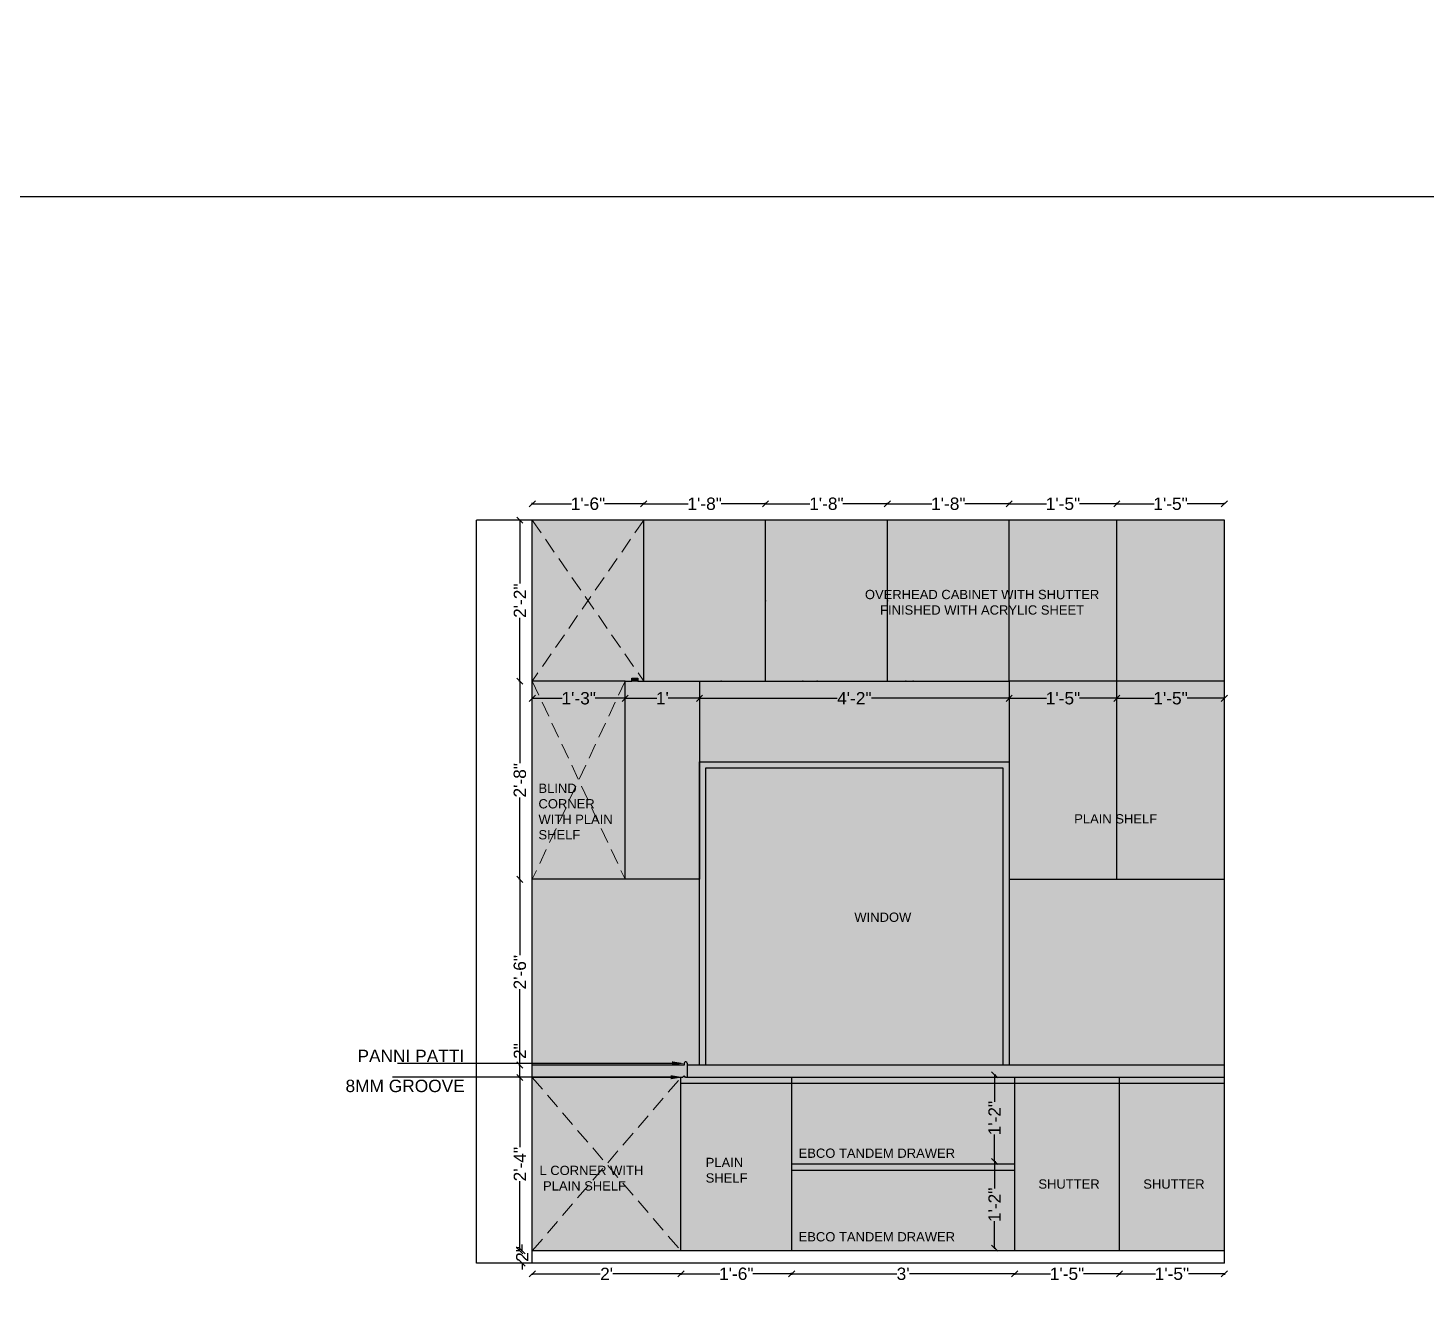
# Model space of a CAD drawing. Header units: inches. Extents: x 15448 to 46480, y -8154 to 0.
# Drawn here: x 17687.4 to 17913.1, y -1662.6 to -1456.5 of the extents above; entities that cross this region are included whole.
import ezdxf
from ezdxf import colors
from ezdxf.entities.mleader import LeaderData, LeaderLine
from ezdxf.math import Vec2, Vec3

# ---------------------------------------------------------------- set-up
doc = ezdxf.new("R2010")
doc.units = ezdxf.units.IN
doc.header["$MEASUREMENT"] = 0
doc.linetypes.add('$0$HIDDEN', pattern=[0.375, 0.25, -0.125])
doc.layers.add('IEL-HATCH-002', color=7, linetype='Continuous')
doc.layers.add('PDF4_Text', color=7, linetype='Continuous')
doc.styles.add('b.k', font='verdana.ttf')
doc.styles.add('PDF Arial', font='arial.ttf')
doc.styles.get("Standard").update_dxf_attribs({"font": 'arial.ttf'})
doc.dimstyles.get("Standard").update_dxf_attribs({"dimtxt": 0.18, "dimasz": 0.18, "dimexe": 0.18, "dimexo": 0.0625, "dimgap": 0.09, "dimtad": 0, "dimtih": 1, "dimtoh": 1, "dimdec": 0, "dimzin": 0, "dimdsep": 46, "dimlunit": 4, "dimtxsty": 'Standard', "dimcen": 0.09, "dimadec": 0, "dimazin": 0, "dimtfac": 1, "dimtdec": 0, "dimtofl": 0, "dimtmove": 0, "dimatfit": 3, "dimfxl": 1, "dimtolj": 1, "dimtzin": 0, "dimarcsym": 0})
doc.dimstyles.new('STANDARD$0', dxfattribs={"dimscale": 0, "dimtxt": 6, "dimasz": 3, "dimexe": 2, "dimexo": 2, "dimgap": 0, "dimtad": 0, "dimtih": 1, "dimtoh": 1, "dimdec": 1, "dimzin": 0, "dimdsep": 46, "dimlunit": 4, "dimtxsty": 'b.k', "dimcen": 2.5, "dimclrd": 256, "dimclre": 256, "dimclrt": 256, "dimadec": 0, "dimazin": 0, "dimtfac": 1, "dimtdec": 1, "dimtofl": 0, "dimtmove": 2, "dimatfit": 2, "dimfxl": 1, "dimfrac": 2, "dimtolj": 1, "dimtzin": 0, "dimlwd": 9, "dimlwe": 9, "dimarcsym": 0})

# ---------------------------------------------------------------- blocks, each defined once
blk = doc.blocks.new('_Oblique')
at = {"color": 0, "linetype": 'ByBlock', "lineweight": -2}
blk.add_line((-0.5, -0.5), (0.5, 0.5), dxfattribs=at)
blk = doc.blocks.new('*D80')
at = {"color": 1, "lineweight": -2, "transparency": 16777216}
for p, q in [((17776.93, -4.15), (17776.93, -4.37)), ((17776.93, -4.19), (17793.43, -4.19)), ((17815.43, -4.19), (17798.93, -4.19)), ((17815.43, -4.23), (17815.43, -4.01))]:
    blk.add_line(p, q, dxfattribs=at)
at = {"layer": 'Defpoints', "color": 0, "transparency": 16777216}
for p in [(17776.93, 0), (17815.43, -4.19), (17815.43, -3077.58)]:
    blk.add_point(p, dxfattribs=at)
at = {"color": 1, "lineweight": -2, "transparency": 16777216, "rotation": 180}
blk.add_blockref('_Oblique', (17776.93, -4.19), dxfattribs=at)
at = {"color": 1, "lineweight": -2, "transparency": 16777216}
blk.add_blockref('_Oblique', (17815.43, -4.19), dxfattribs=at)
at = {"color": 1, "lineweight": 5, "transparency": 16777216, "insert": (17796.18, -4.19), "char_height": 2, "attachment_point": 5}
blk.add_mtext('\\A1;3\'-3"', dxfattribs=at)
blk = doc.blocks.new('*D200')
at = {"color": 1, "lineweight": -2, "transparency": 16777216}
for p, q in [((17768.83, -1657.64), (17768.83, -1657.86)), ((17768.83, -1657.68), (17779.81, -1657.68)), ((17792.83, -1657.68), (17781.86, -1657.68)), ((17792.83, -1657.64), (17792.83, -1657.86))]:
    blk.add_line(p, q, dxfattribs=at)
at = {"layer": 'Defpoints', "color": 0, "transparency": 16777216}
for p in [(17768.83, -1628.96), (17792.83, -1628.96), (17768.83, -1657.68)]:
    blk.add_point(p, dxfattribs=at)
at = {"color": 1, "lineweight": -2, "transparency": 16777216, "rotation": 180}
blk.add_blockref('_Oblique', (17768.83, -1657.68), dxfattribs=at)
at = {"color": 1, "lineweight": -2, "transparency": 16777216}
blk.add_blockref('_Oblique', (17792.83, -1657.68), dxfattribs=at)
at = {"color": 1, "transparency": 16777216, "insert": (17780.83, -1657.68), "char_height": 2, "attachment_point": 5}
blk.add_mtext("\\A1;2'", dxfattribs=at)
blk = doc.blocks.new('*D201')
at = {"color": 1, "lineweight": -2, "transparency": 16777216}
for p, q in [((17792.83, -1657.64), (17792.83, -1657.86)), ((17792.83, -1657.68), (17799.11, -1657.68)), ((17810.7, -1657.68), (17804.42, -1657.68)), ((17810.7, -1657.64), (17810.7, -1657.86))]:
    blk.add_line(p, q, dxfattribs=at)
at = {"layer": 'Defpoints', "color": 0, "transparency": 16777216}
for p in [(17792.83, -1628.96), (17810.7, -1631.96), (17810.7, -1657.68)]:
    blk.add_point(p, dxfattribs=at)
at = {"color": 1, "lineweight": -2, "transparency": 16777216, "rotation": 180}
blk.add_blockref('_Oblique', (17792.83, -1657.68), dxfattribs=at)
at = {"color": 1, "lineweight": -2, "transparency": 16777216}
blk.add_blockref('_Oblique', (17810.7, -1657.68), dxfattribs=at)
at = {"color": 1, "transparency": 16777216, "insert": (17801.77, -1657.68), "char_height": 2, "attachment_point": 5}
blk.add_mtext('\\A1;1\'-6"', dxfattribs=at)
blk = doc.blocks.new('*D202')
at = {"color": 1, "lineweight": -2, "transparency": 16777216}
for p, q in [((17810.7, -1657.68), (17810.7, -1657.5)), ((17810.7, -1657.68), (17827.69, -1657.68)), ((17846.7, -1657.68), (17829.71, -1657.68)), ((17846.7, -1657.64), (17846.7, -1657.86))]:
    blk.add_line(p, q, dxfattribs=at)
at = {"layer": 'Defpoints', "color": 0, "transparency": 16777216}
for p in [(17846.7, -1631.96), (17810.7, -1657.68), (17846.7, -1657.68)]:
    blk.add_point(p, dxfattribs=at)
at = {"color": 1, "lineweight": -2, "transparency": 16777216, "rotation": 180}
blk.add_blockref('_Oblique', (17810.7, -1657.68), dxfattribs=at)
at = {"color": 1, "lineweight": -2, "transparency": 16777216}
blk.add_blockref('_Oblique', (17846.7, -1657.68), dxfattribs=at)
at = {"color": 1, "transparency": 16777216, "insert": (17828.7, -1657.68), "char_height": 2, "attachment_point": 5}
blk.add_mtext("\\A1;3'", dxfattribs=at)
blk = doc.blocks.new('*D203')
at = {"color": 1, "lineweight": -2, "transparency": 16777216}
for p, q in [((17846.7, -1657.63), (17846.7, -1657.85)), ((17846.7, -1657.67), (17852.51, -1657.67)), ((17863.63, -1657.67), (17857.82, -1657.67)), ((17863.63, -1657.67), (17863.63, -1657.85))]:
    blk.add_line(p, q, dxfattribs=at)
at = {"layer": 'Defpoints', "color": 0, "transparency": 16777216}
for p in [(17846.7, -1631.96), (17863.63, -1657.67), (17863.63, -1657.67)]:
    blk.add_point(p, dxfattribs=at)
at = {"color": 1, "lineweight": -2, "transparency": 16777216, "rotation": 180}
blk.add_blockref('_Oblique', (17846.7, -1657.67), dxfattribs=at)
at = {"color": 1, "lineweight": -2, "transparency": 16777216}
blk.add_blockref('_Oblique', (17863.63, -1657.67), dxfattribs=at)
at = {"color": 1, "transparency": 16777216, "insert": (17855.17, -1657.67), "char_height": 2, "attachment_point": 5}
blk.add_mtext('\\A1;1\'-5"', dxfattribs=at)
blk = doc.blocks.new('*D204')
at = {"color": 1, "lineweight": -2, "transparency": 16777216}
for p, q in [((17863.63, -1657.67), (17863.63, -1657.85)), ((17863.63, -1657.67), (17869.45, -1657.67)), ((17880.57, -1657.67), (17874.76, -1657.67)), ((17880.57, -1657.63), (17880.57, -1657.85))]:
    blk.add_line(p, q, dxfattribs=at)
at = {"layer": 'Defpoints', "color": 0, "transparency": 16777216}
for p in [(17880.57, -1631.96), (17863.63, -1657.67), (17880.57, -1657.67)]:
    blk.add_point(p, dxfattribs=at)
at = {"color": 1, "lineweight": -2, "transparency": 16777216, "rotation": 180}
blk.add_blockref('_Oblique', (17863.63, -1657.67), dxfattribs=at)
at = {"color": 1, "lineweight": -2, "transparency": 16777216}
blk.add_blockref('_Oblique', (17880.57, -1657.67), dxfattribs=at)
at = {"color": 1, "transparency": 16777216, "insert": (17872.1, -1657.67), "char_height": 2, "attachment_point": 5}
blk.add_mtext('\\A1;1\'-5"', dxfattribs=at)
blk = doc.blocks.new('*D205')
at = {"color": 1, "lineweight": -2, "transparency": 16777216}
for p, q in [((17843.43, -1625.53), (17843.65, -1625.53)), ((17843.47, -1625.53), (17843.47, -1629.88)), ((17843.47, -1639.53), (17843.47, -1635.19)), ((17843.43, -1639.53), (17843.65, -1639.53))]:
    blk.add_line(p, q, dxfattribs=at)
at = {"layer": 'Defpoints', "color": 0, "transparency": 16777216}
for p in [(17841.2, -1625.53), (17843.47, -1625.53), (17841.2, -1639.53)]:
    blk.add_point(p, dxfattribs=at)
at = {"color": 1, "lineweight": -2, "transparency": 16777216}
for p, rotation in [((17843.47, -1625.53), 90), ((17843.47, -1639.53), 270)]:
    blk.add_blockref('_Oblique', p, dxfattribs=dict(at, rotation=rotation))
at = {"color": 1, "transparency": 16777216, "insert": (17843.47, -1632.53), "char_height": 2, "attachment_point": 5, "rotation": 90}
blk.add_mtext('\\A1;1\'-2"', dxfattribs=at)
blk = doc.blocks.new('*D206')
at = {"color": 1, "lineweight": -2, "transparency": 16777216}
for p, q in [((17843.43, -1639.53), (17843.65, -1639.53)), ((17843.47, -1639.53), (17843.47, -1643.88)), ((17843.47, -1653.53), (17843.47, -1649.19)), ((17843.43, -1653.53), (17843.65, -1653.53))]:
    blk.add_line(p, q, dxfattribs=at)
at = {"layer": 'Defpoints', "color": 0, "transparency": 16777216}
for p in [(17843.27, -1639.53), (17843.47, -1639.53), (17841.2, -1653.53)]:
    blk.add_point(p, dxfattribs=at)
at = {"color": 1, "lineweight": -2, "transparency": 16777216}
for p, rotation in [((17843.47, -1639.53), 90), ((17843.47, -1653.53), 270)]:
    blk.add_blockref('_Oblique', p, dxfattribs=dict(at, rotation=rotation))
at = {"color": 1, "transparency": 16777216, "insert": (17843.47, -1646.53), "char_height": 2, "attachment_point": 5, "rotation": 90}
blk.add_mtext('\\A1;1\'-2"', dxfattribs=at)
blk = doc.blocks.new('*D207')
at = {"color": 1, "lineweight": -2, "transparency": 16777216}
for p, q in [((17768.83, -1564.76), (17768.83, -1564.54)), ((17768.83, -1564.72), (17773.68, -1564.72)), ((17783.83, -1564.72), (17778.99, -1564.72)), ((17783.83, -1564.76), (17783.83, -1564.54))]:
    blk.add_line(p, q, dxfattribs=at)
at = {"layer": 'Defpoints', "color": 0, "transparency": 16777216}
for p in [(17768.83, -1564.72), (17768.83, -1575.46), (17783.83, -1575.46)]:
    blk.add_point(p, dxfattribs=at)
at = {"color": 1, "lineweight": -2, "transparency": 16777216, "rotation": 180}
blk.add_blockref('_Oblique', (17768.83, -1564.72), dxfattribs=at)
at = {"color": 1, "lineweight": -2, "transparency": 16777216}
blk.add_blockref('_Oblique', (17783.83, -1564.72), dxfattribs=at)
at = {"color": 1, "transparency": 16777216, "insert": (17776.33, -1564.72), "char_height": 2, "attachment_point": 5}
blk.add_mtext('\\A1;1\'-3"', dxfattribs=at)
blk = doc.blocks.new('*D208')
at = {"color": 1, "lineweight": -2, "transparency": 16777216}
for p, q in [((17795.83, -1564.76), (17795.83, -1564.54)), ((17795.83, -1564.72), (17818.05, -1564.72)), ((17845.83, -1564.72), (17823.62, -1564.72)), ((17845.83, -1564.76), (17845.83, -1564.54))]:
    blk.add_line(p, q, dxfattribs=at)
at = {"layer": 'Defpoints', "color": 0, "transparency": 16777216}
for p in [(17845.83, -1564.72), (17795.83, -1574.96), (17845.83, -1575.46)]:
    blk.add_point(p, dxfattribs=at)
at = {"color": 1, "lineweight": -2, "transparency": 16777216, "rotation": 180}
blk.add_blockref('_Oblique', (17795.83, -1564.72), dxfattribs=at)
at = {"color": 1, "lineweight": -2, "transparency": 16777216}
blk.add_blockref('_Oblique', (17845.83, -1564.72), dxfattribs=at)
at = {"color": 1, "transparency": 16777216, "insert": (17820.83, -1564.72), "char_height": 2, "attachment_point": 5}
blk.add_mtext('\\A1;4\'-2"', dxfattribs=at)
blk = doc.blocks.new('*D209')
at = {"color": 1, "lineweight": -2, "transparency": 16777216}
for p, q in [((17845.83, -1564.76), (17845.83, -1564.54)), ((17845.83, -1564.72), (17851.86, -1564.72)), ((17863.2, -1564.72), (17857.17, -1564.72)), ((17863.2, -1564.76), (17863.2, -1564.54))]:
    blk.add_line(p, q, dxfattribs=at)
at = {"layer": 'Defpoints', "color": 0, "transparency": 16777216}
for p in [(17863.2, -1564.72), (17845.83, -1575.46), (17863.2, -1575.46)]:
    blk.add_point(p, dxfattribs=at)
at = {"color": 1, "lineweight": -2, "transparency": 16777216, "rotation": 180}
blk.add_blockref('_Oblique', (17845.83, -1564.72), dxfattribs=at)
at = {"color": 1, "lineweight": -2, "transparency": 16777216}
blk.add_blockref('_Oblique', (17863.2, -1564.72), dxfattribs=at)
at = {"color": 1, "transparency": 16777216, "insert": (17854.52, -1564.72), "char_height": 2, "attachment_point": 5}
blk.add_mtext('\\A1;1\'-5"', dxfattribs=at)
blk = doc.blocks.new('*D210')
at = {"color": 1, "lineweight": -2, "transparency": 16777216}
for p, q in [((17863.2, -1564.76), (17863.2, -1564.54)), ((17863.2, -1564.72), (17869.23, -1564.72)), ((17880.57, -1564.72), (17874.54, -1564.72)), ((17880.57, -1564.76), (17880.57, -1564.54))]:
    blk.add_line(p, q, dxfattribs=at)
at = {"layer": 'Defpoints', "color": 0, "transparency": 16777216}
for p in [(17880.57, -1564.72), (17863.2, -1575.46), (17880.57, -1575.46)]:
    blk.add_point(p, dxfattribs=at)
at = {"color": 1, "lineweight": -2, "transparency": 16777216, "rotation": 180}
blk.add_blockref('_Oblique', (17863.2, -1564.72), dxfattribs=at)
at = {"color": 1, "lineweight": -2, "transparency": 16777216}
blk.add_blockref('_Oblique', (17880.57, -1564.72), dxfattribs=at)
at = {"color": 1, "transparency": 16777216, "insert": (17871.88, -1564.72), "char_height": 2, "attachment_point": 5}
blk.add_mtext('\\A1;1\'-5"', dxfattribs=at)
blk = doc.blocks.new('*D211')
at = {"color": 1, "lineweight": -2, "transparency": 16777216}
for p, q in [((17783.83, -1564.76), (17783.83, -1564.54)), ((17783.83, -1564.72), (17788.92, -1564.72)), ((17795.83, -1564.72), (17790.75, -1564.72)), ((17795.83, -1564.76), (17795.83, -1564.54))]:
    blk.add_line(p, q, dxfattribs=at)
at = {"layer": 'Defpoints', "color": 0, "transparency": 16777216}
for p in [(17795.83, -1564.72), (17783.83, -1575.46), (17795.83, -1575.46)]:
    blk.add_point(p, dxfattribs=at)
at = {"color": 1, "lineweight": -2, "transparency": 16777216, "rotation": 180}
blk.add_blockref('_Oblique', (17783.83, -1564.72), dxfattribs=at)
at = {"color": 1, "lineweight": -2, "transparency": 16777216}
blk.add_blockref('_Oblique', (17795.83, -1564.72), dxfattribs=at)
at = {"color": 1, "transparency": 16777216, "insert": (17789.83, -1564.72), "char_height": 2, "attachment_point": 5}
blk.add_mtext("\\A1;1'", dxfattribs=at)
blk = doc.blocks.new('*D212')
at = {"color": 1, "lineweight": -2, "transparency": 16777216}
for p, q in [((17766.87, -1625.96), (17766.65, -1625.96)), ((17766.83, -1625.96), (17766.83, -1637.19)), ((17766.83, -1653.96), (17766.83, -1642.72)), ((17766.87, -1653.96), (17766.65, -1653.96))]:
    blk.add_line(p, q, dxfattribs=at)
at = {"layer": 'Defpoints', "color": 0, "transparency": 16777216}
for p in [(17766.83, -1625.96), (17772.76, -1625.96), (17772.76, -1653.96)]:
    blk.add_point(p, dxfattribs=at)
at = {"color": 1, "lineweight": -2, "transparency": 16777216}
for p, rotation in [((17766.83, -1625.96), 90), ((17766.83, -1653.96), 270)]:
    blk.add_blockref('_Oblique', p, dxfattribs=dict(at, rotation=rotation))
at = {"color": 1, "transparency": 16777216, "insert": (17766.83, -1639.96), "char_height": 2, "attachment_point": 5, "rotation": 90}
blk.add_mtext('\\A1;2\'-4"', dxfattribs=at)
blk = doc.blocks.new('*D213')
at = {"color": 1, "lineweight": -2, "transparency": 16777216}
for p, q in [((17766.87, -1623.96), (17766.65, -1623.96)), ((17766.83, -1623.96), (17766.83, -1622.96)), ((17766.83, -1625.96), (17766.83, -1623.96)), ((17766.87, -1625.96), (17766.65, -1625.96))]:
    blk.add_line(p, q, dxfattribs=at)
at = {"layer": 'Defpoints', "color": 0, "transparency": 16777216}
for p in [(17766.83, -1623.96), (17772.76, -1623.96), (17772.76, -1625.96)]:
    blk.add_point(p, dxfattribs=at)
at = {"color": 1, "lineweight": -2, "transparency": 16777216}
for p, rotation in [((17766.83, -1623.96), 90), ((17766.83, -1625.96), 270)]:
    blk.add_blockref('_Oblique', p, dxfattribs=dict(at, rotation=rotation))
at = {"color": 1, "transparency": 16777216, "insert": (17766.83, -1621.7), "char_height": 2, "attachment_point": 5, "rotation": 90}
blk.add_mtext('\\A1;2"', dxfattribs=at)
blk = doc.blocks.new('*D214')
at = {"color": 1, "lineweight": -2, "transparency": 16777216}
for p, q in [((17766.87, -1593.96), (17766.65, -1593.96)), ((17766.83, -1593.96), (17766.83, -1606.19)), ((17766.83, -1623.96), (17766.83, -1611.72)), ((17766.87, -1623.96), (17766.65, -1623.96))]:
    blk.add_line(p, q, dxfattribs=at)
at = {"layer": 'Defpoints', "color": 0, "transparency": 16777216}
for p in [(17766.83, -1593.96), (17772.76, -1593.96), (17772.76, -1623.96)]:
    blk.add_point(p, dxfattribs=at)
at = {"color": 1, "lineweight": -2, "transparency": 16777216}
for p, rotation in [((17766.83, -1593.96), 90), ((17766.83, -1623.96), 270)]:
    blk.add_blockref('_Oblique', p, dxfattribs=dict(at, rotation=rotation))
at = {"color": 1, "transparency": 16777216, "insert": (17766.83, -1608.96), "char_height": 2, "attachment_point": 5, "rotation": 90}
blk.add_mtext('\\A1;2\'-6"', dxfattribs=at)
blk = doc.blocks.new('*D215')
at = {"color": 1, "lineweight": -2, "transparency": 16777216}
for p, q in [((17766.87, -1561.96), (17766.65, -1561.96)), ((17766.83, -1561.96), (17766.83, -1575.19)), ((17766.83, -1593.96), (17766.83, -1580.72)), ((17766.87, -1593.96), (17766.65, -1593.96))]:
    blk.add_line(p, q, dxfattribs=at)
at = {"layer": 'Defpoints', "color": 0, "transparency": 16777216}
for p in [(17766.83, -1561.96), (17768.83, -1561.96), (17772.76, -1593.96)]:
    blk.add_point(p, dxfattribs=at)
at = {"color": 1, "lineweight": -2, "transparency": 16777216}
for p, rotation in [((17766.83, -1561.96), 90), ((17766.83, -1593.96), 270)]:
    blk.add_blockref('_Oblique', p, dxfattribs=dict(at, rotation=rotation))
at = {"color": 1, "transparency": 16777216, "insert": (17766.83, -1577.96), "char_height": 2, "attachment_point": 5, "rotation": 90}
blk.add_mtext('\\A1;2\'-8"', dxfattribs=at)
blk = doc.blocks.new('*D216')
at = {"color": 1, "lineweight": -2, "transparency": 16777216}
for p, q in [((17767.25, -1653.96), (17767.03, -1653.96)), ((17767.21, -1653.96), (17767.21, -1652.96)), ((17767.25, -1655.96), (17767.03, -1655.96)), ((17767.21, -1655.96), (17767.21, -1656.96))]:
    blk.add_line(p, q, dxfattribs=at)
at = {"layer": 'Defpoints', "color": 0, "transparency": 16777216}
for p in [(17772.76, -1653.96), (17767.21, -1655.96), (17772.76, -1655.96)]:
    blk.add_point(p, dxfattribs=at)
at = {"color": 1, "lineweight": -2, "transparency": 16777216}
for p, rotation in [((17767.21, -1653.96), 270), ((17767.21, -1655.96), 90)]:
    blk.add_blockref('_Oblique', p, dxfattribs=dict(at, rotation=rotation))
at = {"color": 1, "transparency": 16777216, "insert": (17767.21, -1654.46), "char_height": 2, "attachment_point": 5, "rotation": 90}
blk.add_mtext('\\A1;2"', dxfattribs=at)
blk = doc.blocks.new('*D220')
at = {"color": 1, "lineweight": -2, "transparency": 16777216}
for p, q in [((17768.83, -1533.35), (17768.83, -1533.13)), ((17768.83, -1533.31), (17775.18, -1533.31)), ((17786.83, -1533.31), (17780.49, -1533.31)), ((17786.83, -1533.35), (17786.83, -1533.13))]:
    blk.add_line(p, q, dxfattribs=at)
at = {"layer": 'Defpoints', "color": 0, "transparency": 16777216}
for p in [(17786.83, -1533.31), (17768.83, -1535.96), (17786.83, -1535.96)]:
    blk.add_point(p, dxfattribs=at)
at = {"color": 1, "lineweight": -2, "transparency": 16777216, "rotation": 180}
blk.add_blockref('_Oblique', (17768.83, -1533.31), dxfattribs=at)
at = {"color": 1, "lineweight": -2, "transparency": 16777216}
blk.add_blockref('_Oblique', (17786.83, -1533.31), dxfattribs=at)
at = {"color": 1, "transparency": 16777216, "insert": (17777.83, -1533.31), "char_height": 2, "attachment_point": 5}
blk.add_mtext('\\A1;1\'-6"', dxfattribs=at)
blk = doc.blocks.new('*D217')
at = {"color": 1, "lineweight": -2, "transparency": 16777216}
for p, q in [((17786.83, -1533.35), (17786.83, -1533.13)), ((17786.83, -1533.31), (17794, -1533.31)), ((17806.48, -1533.31), (17799.31, -1533.31)), ((17806.48, -1533.35), (17806.48, -1533.13))]:
    blk.add_line(p, q, dxfattribs=at)
at = {"layer": 'Defpoints', "color": 0, "transparency": 16777216}
for p in [(17806.48, -1533.31), (17786.83, -1535.96), (17806.48, -1539.16)]:
    blk.add_point(p, dxfattribs=at)
at = {"color": 1, "lineweight": -2, "transparency": 16777216, "rotation": 180}
blk.add_blockref('_Oblique', (17786.83, -1533.31), dxfattribs=at)
at = {"color": 1, "lineweight": -2, "transparency": 16777216}
blk.add_blockref('_Oblique', (17806.48, -1533.31), dxfattribs=at)
at = {"color": 1, "transparency": 16777216, "insert": (17796.66, -1533.31), "char_height": 2, "attachment_point": 5}
blk.add_mtext('\\A1;1\'-8"', dxfattribs=at)
blk = doc.blocks.new('*D218')
at = {"color": 1, "lineweight": -2, "transparency": 16777216}
for p, q in [((17826.17, -1533.31), (17826.17, -1533.13)), ((17826.17, -1533.31), (17833.35, -1533.31)), ((17845.83, -1533.31), (17838.66, -1533.31)), ((17845.83, -1533.35), (17845.83, -1533.13))]:
    blk.add_line(p, q, dxfattribs=at)
at = {"layer": 'Defpoints', "color": 0, "transparency": 16777216}
for p in [(17826.17, -1533.31), (17845.83, -1533.31), (17845.83, -1535.96)]:
    blk.add_point(p, dxfattribs=at)
at = {"color": 1, "lineweight": -2, "transparency": 16777216, "rotation": 180}
blk.add_blockref('_Oblique', (17826.17, -1533.31), dxfattribs=at)
at = {"color": 1, "lineweight": -2, "transparency": 16777216}
blk.add_blockref('_Oblique', (17845.83, -1533.31), dxfattribs=at)
at = {"color": 1, "transparency": 16777216, "insert": (17836, -1533.31), "char_height": 2, "attachment_point": 5}
blk.add_mtext('\\A1;1\'-8"', dxfattribs=at)
blk = doc.blocks.new('*D221')
at = {"color": 1, "lineweight": -2, "transparency": 16777216}
for p, q in [((17845.83, -1533.35), (17845.83, -1533.13)), ((17845.83, -1533.31), (17851.86, -1533.31)), ((17863.2, -1533.31), (17857.17, -1533.31)), ((17863.2, -1533.35), (17863.2, -1533.13))]:
    blk.add_line(p, q, dxfattribs=at)
at = {"layer": 'Defpoints', "color": 0, "transparency": 16777216}
for p in [(17863.2, -1533.31), (17845.83, -1535.96), (17863.2, -1535.96)]:
    blk.add_point(p, dxfattribs=at)
at = {"color": 1, "lineweight": -2, "transparency": 16777216, "rotation": 180}
blk.add_blockref('_Oblique', (17845.83, -1533.31), dxfattribs=at)
at = {"color": 1, "lineweight": -2, "transparency": 16777216}
blk.add_blockref('_Oblique', (17863.2, -1533.31), dxfattribs=at)
at = {"color": 1, "transparency": 16777216, "insert": (17854.52, -1533.31), "char_height": 2, "attachment_point": 5}
blk.add_mtext('\\A1;1\'-5"', dxfattribs=at)
blk = doc.blocks.new('*D222')
at = {"color": 1, "lineweight": -2, "transparency": 16777216}
for p, q in [((17863.2, -1533.35), (17863.2, -1533.13)), ((17863.2, -1533.31), (17869.23, -1533.31)), ((17880.57, -1533.31), (17874.54, -1533.31)), ((17880.57, -1533.35), (17880.57, -1533.13))]:
    blk.add_line(p, q, dxfattribs=at)
at = {"layer": 'Defpoints', "color": 0, "transparency": 16777216}
for p in [(17880.57, -1533.31), (17863.2, -1535.96), (17880.57, -1535.96)]:
    blk.add_point(p, dxfattribs=at)
at = {"color": 1, "lineweight": -2, "transparency": 16777216, "rotation": 180}
blk.add_blockref('_Oblique', (17863.2, -1533.31), dxfattribs=at)
at = {"color": 1, "lineweight": -2, "transparency": 16777216}
blk.add_blockref('_Oblique', (17880.57, -1533.31), dxfattribs=at)
at = {"color": 1, "transparency": 16777216, "insert": (17871.88, -1533.31), "char_height": 2, "attachment_point": 5}
blk.add_mtext('\\A1;1\'-5"', dxfattribs=at)
blk = doc.blocks.new('*D219')
at = {"color": 1, "lineweight": -2, "transparency": 16777216}
for p, q in [((17806.48, -1533.35), (17806.48, -1533.13)), ((17806.48, -1533.31), (17813.67, -1533.31)), ((17826.17, -1533.31), (17818.98, -1533.31)), ((17826.17, -1533.35), (17826.17, -1533.13))]:
    blk.add_line(p, q, dxfattribs=at)
at = {"layer": 'Defpoints', "color": 0, "transparency": 16777216}
for p in [(17826.17, -1533.31), (17806.48, -1539.16), (17826.17, -1538.66)]:
    blk.add_point(p, dxfattribs=at)
at = {"color": 1, "lineweight": -2, "transparency": 16777216, "rotation": 180}
blk.add_blockref('_Oblique', (17806.48, -1533.31), dxfattribs=at)
at = {"color": 1, "lineweight": -2, "transparency": 16777216}
blk.add_blockref('_Oblique', (17826.17, -1533.31), dxfattribs=at)
at = {"color": 1, "transparency": 16777216, "insert": (17816.32, -1533.31), "char_height": 2, "attachment_point": 5}
blk.add_mtext('\\A1;1\'-8"', dxfattribs=at)
blk = doc.blocks.new('*D223')
at = {"color": 1, "lineweight": -2, "transparency": 16777216}
for p, q in [((17766.87, -1535.96), (17766.65, -1535.96)), ((17766.83, -1535.96), (17766.83, -1546.19)), ((17766.83, -1561.96), (17766.83, -1551.72)), ((17766.87, -1561.96), (17766.65, -1561.96))]:
    blk.add_line(p, q, dxfattribs=at)
at = {"layer": 'Defpoints', "color": 0, "transparency": 16777216}
for p in [(17766.83, -1535.96), (17768.83, -1535.96), (17768.83, -1561.96)]:
    blk.add_point(p, dxfattribs=at)
at = {"color": 1, "lineweight": -2, "transparency": 16777216}
for p, rotation in [((17766.83, -1535.96), 90), ((17766.83, -1561.96), 270)]:
    blk.add_blockref('_Oblique', p, dxfattribs=dict(at, rotation=rotation))
at = {"color": 1, "transparency": 16777216, "insert": (17766.83, -1548.96), "char_height": 2, "attachment_point": 5, "rotation": 90}
blk.add_mtext('\\A1;2\'-2"', dxfattribs=at)

msp = doc.modelspace()

# ---------------------------------------------------------------- hatches: boundary and pattern name
at = {"layer": 'IEL-HATCH-002', "true_color": 0xae9490, "transparency": 33554687}
h = msp.add_hatch(color=253, dxfattribs=at)
h.dxf.hatch_style = 1
h.paths.add_polyline_path([(17795.83, -1561.96), (17783.83, -1561.96), (17783.83, -1593.96), (17795.83, -1593.96)])
h.paths.add_polyline_path([(17845.83, -1561.96), (17795.83, -1561.96), (17795.83, -1574.96), (17845.83, -1574.96)])
h.paths.add_polyline_path([(17863.2, -1561.96), (17845.83, -1561.96), (17845.83, -1574.96), (17845.83, -1574.96), (17845.83, -1593.96), (17863.2, -1593.96)])
h.paths.add_polyline_path([(17880.57, -1561.96), (17863.2, -1561.96), (17863.2, -1593.96), (17880.57, -1593.96)])
h.paths.add_polyline_path([(17783.83, -1561.96), (17776.33, -1577.96), (17783.83, -1593.96)])
h.paths.add_polyline_path([(17783.83, -1561.96), (17768.83, -1561.96), (17776.33, -1577.96)])
h.paths.add_polyline_path([(17776.33, -1577.96), (17768.83, -1593.96), (17783.83, -1593.96)])
h.paths.add_polyline_path([(17768.83, -1561.96), (17768.83, -1593.96), (17776.33, -1577.96)])
h.paths.add_polyline_path([(17777.83, -1548.96), (17768.83, -1561.96), (17783.83, -1561.96), (17786.83, -1561.96)])
h.paths.add_polyline_path([(17786.83, -1535.96), (17768.83, -1535.96), (17777.83, -1548.96)])
h.paths.add_polyline_path([(17768.83, -1535.96), (17768.83, -1561.96), (17777.83, -1548.96)])
h.paths.add_polyline_path([(17786.83, -1535.96), (17777.83, -1548.96), (17786.83, -1561.96)])
h.paths.add_polyline_path([(17806.5, -1535.96), (17786.83, -1535.96), (17786.83, -1561.96), (17795.83, -1561.96), (17806.5, -1561.96)])
h.paths.add_polyline_path([(17826.17, -1535.96), (17806.5, -1535.96), (17806.5, -1561.96), (17826.17, -1561.96)])
h.paths.add_polyline_path([(17863.2, -1535.96), (17845.83, -1535.96), (17845.83, -1561.96), (17863.2, -1561.96)])
h.paths.add_polyline_path([(17880.57, -1535.96), (17863.2, -1535.96), (17863.2, -1561.96), (17880.57, -1561.96)])
h.paths.add_polyline_path([(17845.83, -1535.96), (17826.17, -1535.96), (17826.17, -1561.96), (17845.83, -1561.96)])
h.paths.add_polyline_path([(17880.57, -1626.96), (17863.63, -1626.96), (17863.63, -1653.96), (17880.57, -1653.96)])
h.paths.add_polyline_path([(17863.63, -1626.96), (17846.7, -1626.96), (17846.7, -1653.96), (17863.63, -1653.96)])
h.paths.add_polyline_path([(17846.7, -1626.96), (17810.7, -1626.96), (17810.7, -1639.96), (17846.7, -1639.96)])
h.paths.add_polyline_path([(17846.7, -1640.96), (17810.7, -1640.96), (17810.7, -1653.96), (17846.7, -1653.96)])
h.paths.add_polyline_path([(17810.7, -1626.96), (17792.83, -1626.96), (17792.83, -1653.96), (17810.7, -1653.96)])
h.paths.add_polyline_path([(17792.83, -1626.96), (17792.83, -1625.96), (17780.83, -1639.96), (17792.83, -1653.96)])
h.paths.add_polyline_path([(17792.83, -1625.96), (17768.83, -1625.96), (17780.83, -1639.96)])
h.paths.add_polyline_path([(17768.83, -1625.96), (17768.83, -1653.96), (17780.83, -1639.96)])
h.paths.add_polyline_path([(17780.83, -1639.96), (17768.83, -1653.96), (17792.83, -1653.96)])
h.paths.add_polyline_path([(17855.8, -1585.75), (17869.94, -1585.75), (17869.94, -1582.66), (17855.8, -1582.66)], flags=9)
h.paths.add_polyline_path([(17769.31, -1588.32), (17782.18, -1588.32), (17782.18, -1577.68), (17769.31, -1577.68)], flags=9)
h.paths.add_polyline_path([(17867.01, -1644.73), (17877.66, -1644.73), (17877.66, -1641.64), (17867.01, -1641.64)], flags=24)
h.paths.add_polyline_path([(17850.08, -1644.73), (17860.72, -1644.73), (17860.72, -1641.64), (17850.08, -1641.64)], flags=24)
h.paths.add_polyline_path([(17811.29, -1639.75), (17837.31, -1639.75), (17837.31, -1636.66), (17811.29, -1636.66)], flags=24)
h.paths.add_polyline_path([(17811.29, -1653.25), (17837.31, -1653.25), (17837.31, -1650.16), (17811.29, -1650.16)], flags=24)
h.paths.add_polyline_path([(17796.3, -1643.75), (17803.87, -1643.75), (17803.87, -1638.14), (17796.3, -1638.14)], flags=24)
h.paths.add_polyline_path([(17769.46, -1645.04), (17786.97, -1645.04), (17786.97, -1639.42), (17769.46, -1639.42)], flags=9)
at = {"layer": 'IEL-HATCH-002', "transparency": 33554687}
h = msp.add_hatch(color=256, dxfattribs=at)
h.dxf.hatch_style = 1
h.set_gradient(color1=(248, 246, 176), color2=(174, 148, 144), tint=1, name='CURVED')
h.paths.add_polyline_path([(17801.33, -1561.96), (17783.83, -1561.96), (17783.83, -1566.26), (17801.33, -1566.26)])
h.paths.add_polyline_path([(17818.83, -1561.96), (17801.33, -1561.96), (17801.33, -1566.26), (17818.83, -1566.26)])
h.paths.add_polyline_path([(17854.83, -1561.96), (17818.83, -1561.96), (17818.83, -1566.26), (17854.83, -1566.26)])
h.paths.add_polyline_path([(17868.5, -1561.96), (17854.83, -1561.96), (17854.83, -1566.26), (17868.5, -1566.26)])
h.paths.add_polyline_path([(17880.57, -1561.96), (17868.5, -1561.96), (17868.5, -1566.26), (17880.57, -1566.26)])
h.paths.add_polyline_path([(17880.57, -1561.96), (17880.57, -1566.26)], flags=17)
at = {"layer": 'IEL-HATCH-002', "true_color": 0xf8f6b0, "transparency": 33554687}
h = msp.add_hatch(color=51, dxfattribs=at)
h.dxf.hatch_style = 1
h.paths.add_polyline_path([(17785.9, -1561.46), (17784.9, -1561.46), (17784.9, -1561.96), (17785.9, -1561.96)])
at = {"layer": 'IEL-HATCH-002', "true_color": 0x636466, "transparency": 33554687}
h = msp.add_hatch(color=251, dxfattribs=at)
h.dxf.hatch_style = 1
h.paths.add_polyline_path([(17845.83, -1574.96), (17795.83, -1574.96), (17795.83, -1623.96), (17796.83, -1623.96), (17796.83, -1575.96), (17844.83, -1575.96), (17844.83, -1623.96), (17845.83, -1623.96), (17845.83, -1593.96), (17845.83, -1593.96)])
h.paths.add_polyline_path([(17846.7, -1625.96), (17810.7, -1625.96), (17810.7, -1626.96), (17846.7, -1626.96)])
h.paths.add_polyline_path([(17810.7, -1625.96), (17793.55, -1625.96, 1), (17793.13, -1625.96), (17792.83, -1625.96), (17792.83, -1626.96), (17810.7, -1626.96)])
h.paths.add_polyline_path([(17863.63, -1625.96), (17846.7, -1625.96), (17846.7, -1626.96), (17863.63, -1626.96)])
h.paths.add_polyline_path([(17880.57, -1625.96), (17863.63, -1625.96), (17863.63, -1626.96), (17880.57, -1626.96)])
h.paths.add_polyline_path([(17846.7, -1639.96), (17810.7, -1639.96), (17810.7, -1640.96), (17846.7, -1640.96)])
at = {"layer": 'IEL-HATCH-002', "transparency": 33554687}
h = msp.add_hatch(color=256, dxfattribs=at)
h.dxf.hatch_style = 1
h.set_gradient(color1=(173, 221, 247), name='CURVED')
h.paths.add_polyline_path([(17844.83, -1575.96), (17796.83, -1575.96), (17796.83, -1623.96), (17844.83, -1623.96)])
at = {"layer": 'IEL-HATCH-002', "true_color": 0xefebe6, "transparency": 33554687}
h = msp.add_hatch(color=7, dxfattribs=at)
h.dxf.hatch_style = 1
h.paths.add_polyline_path([(17795.83, -1593.96), (17783.83, -1593.96), (17768.83, -1593.96), (17768.83, -1623.96), (17793.33, -1623.96), (17793.33, -1623.66, -0.414214), (17793.53, -1623.46), (17793.63, -1623.46, -0.414214), (17793.83, -1623.66), (17793.83, -1623.96), (17795.83, -1623.96)])
h.paths.add_polyline_path([(17880.57, -1593.96), (17845.83, -1593.96), (17845.83, -1623.96), (17880.57, -1623.96)])
at = {"layer": 'IEL-HATCH-002', "transparency": 33554687}
h = msp.add_hatch(color=256, dxfattribs=at)
h.dxf.hatch_style = 1
h.set_gradient(color1=(248, 246, 176), color2=(239, 235, 230), tint=1, name='CURVED')
h.paths.add_polyline_path([(17795.83, -1593.96), (17768.83, -1593.96), (17768.83, -1599.46), (17795.83, -1599.46)])
h = msp.add_hatch(color=256, dxfattribs=at)
h.dxf.hatch_style = 1
h.set_gradient(color1=(248, 246, 176), color2=(239, 235, 230), tint=1, name='CURVED')
h.paths.add_polyline_path([(17880.57, -1593.96), (17845.83, -1593.96), (17845.83, -1599.46), (17880.57, -1599.46)])
at = {"layer": 'IEL-HATCH-002', "true_color": 0x755f48, "transparency": 33554687}
h = msp.add_hatch(color=37, dxfattribs=at)
h.dxf.hatch_style = 1
h.paths.add_polyline_path([(17793.55, -1625.96), (17793.83, -1625.96), (17793.83, -1623.66, 0.414214), (17793.63, -1623.46), (17793.53, -1623.46, 0.414214), (17793.33, -1623.66), (17793.33, -1623.96), (17768.83, -1623.96), (17768.83, -1625.96), (17793.13, -1625.96, -1)])
h = msp.add_hatch(color=37, dxfattribs=at)
h.dxf.hatch_style = 1
h.paths.add_polyline_path([(17880.57, -1623.96), (17793.83, -1623.96), (17793.83, -1625.96), (17880.57, -1625.96)])

# ---------------------------------------------------------------- linework, layer by layer
for p, q in [((17759.83, -1655.96), (17759.83, -1535.96)), ((17880.57, -1535.96), (17759.83, -1535.96)), ((17768.83, -1655.96), (17768.83, -1535.96)), ((17786.83, -1561.96), (17786.83, -1535.96)), ((17806.5, -1561.96), (17806.5, -1535.96)), ((17826.17, -1561.96), (17826.17, -1535.96)), ((17845.83, -1561.96), (17845.83, -1535.96)), ((17863.2, -1561.96), (17863.2, -1535.96)), ((17880.57, -1655.96), (17880.57, -1535.96)), ((17783.83, -1561.96), (17768.83, -1561.96)), ((17783.83, -1593.96), (17783.83, -1561.96)), ((17784.9, -1561.96), (17784.9, -1561.46)), ((17784.9, -1561.46), (17785.9, -1561.46)), ((17785.9, -1561.96), (17784.9, -1561.96)), ((17785.9, -1561.46), (17785.9, -1561.96)), ((17795.83, -1561.96), (17845.83, -1561.96)), ((17829.17, -1561.96), (17829.17, -1561.96)), ((17863.2, -1593.96), (17863.2, -1561.96)), ((17783.83, -1593.96), (17768.83, -1593.96)), ((17793.33, -1623.96), (17768.83, -1623.96)), ((17793.33, -1623.66), (17793.33, -1623.96)), ((17793.63, -1623.46), (17793.53, -1623.46)), ((17793.83, -1623.66), (17793.83, -1625.96)), ((17795.83, -1623.96), (17793.83, -1623.96)), ((17880.57, -1623.96), (17795.83, -1623.96)), ((17793.13, -1625.96), (17768.83, -1625.96)), ((17792.83, -1653.96), (17792.83, -1625.96)), ((17880.57, -1626.96), (17792.83, -1626.96)), ((17880.57, -1625.96), (17793.55, -1625.96)), ((17810.7, -1625.96), (17810.7, -1653.96)), ((17846.7, -1625.96), (17846.7, -1653.96)), ((17863.63, -1653.96), (17863.63, -1625.96)), ((17846.7, -1639.96), (17810.7, -1639.96)), ((17846.7, -1640.96), (17810.7, -1640.96)), ((17880.57, -1653.96), (17768.83, -1653.96)), ((17880.57, -1655.96), (17759.83, -1655.96))]:
    msp.add_line(p, q)
at = {"linetype": '$0$HIDDEN', "lineweight": 5, "ltscale": 10}
for p, q in [((17768.83, -1535.96), (17786.83, -1561.96)), ((17786.83, -1535.96), (17768.83, -1561.96)), ((17783.83, -1561.96), (17768.83, -1593.96)), ((17768.83, -1561.96), (17783.83, -1593.96)), ((17768.83, -1653.96), (17792.83, -1625.96)), ((17768.83, -1625.96), (17792.83, -1653.96))]:
    msp.add_line(p, q, dxfattribs=at)
msp.add_lwpolyline([(15448.39, -1483.67), (21052.89, -1483.67), (21052.89, -5771.36), (15448.39, -5771.36)], close=True)
for points in [[(17783.83, -1561.96), (17784.9, -1561.96)], [(17785.9, -1561.96), (17795.83, -1561.96), (17795.83, -1593.96), (17783.83, -1593.96)], [(17880.57, -1561.96), (17845.83, -1561.96), (17845.83, -1593.96), (17880.57, -1593.96)], [(17795.83, -1623.96), (17795.83, -1574.96), (17845.83, -1574.96), (17845.83, -1623.96)], [(17796.83, -1623.96), (17796.83, -1575.96), (17844.83, -1575.96), (17844.83, -1623.96)]]:
    msp.add_lwpolyline(points)
for centre, radius, start, end in [((17793.53, -1623.66), 0.2, 90, 180), ((17793.63, -1623.66), 0.2, 0, 90), ((17793.34, -1625.96), 0.21, 360, 180)]:
    msp.add_arc(centre, radius, start, end)
for p in [(17806.5, -1548.96), (17826.17, -1548.96), (17799.33, -1561.96), (17812.5, -1561.96), (17812.5, -1561.96), (17814.83, -1561.96), (17829.17, -1561.96), (17829.17, -1561.96), (17830.33, -1561.96)]:
    msp.add_point(p)

# ---------------------------------------------------------------- texts
at = {"insert": (17757.84, -1623.48), "char_height": 2, "attachment_point": 9, "style": 'PDF Arial'}
msp.add_mtext('PANNI PATTI', dxfattribs=at)
at = {"layer": 'PDF4_Text', "lineweight": 5, "style": 'PDF Arial'}
for s, insert, char_height, attachment_point in [('\\pxqc;OVERHEAD CABINET WITH SHUTTER\\PFINISHED WITH ACRYLIC SHEET', (17822.54, -1551.23), 1.5, 7), ('BLIND \\PCORNER\\PWITH PLAIN \\PSHELF', (17769.83, -1587.53), 1.5, 7), ('PLAIN SHELF', (17856.33, -1584.96), 1.5, 7), ('\\pxqc;WINDOW', (17820.83, -1600.85), 1.5, 7), ('8MM GROOVE', (17757.93, -1628.35), 2, 9), ('EBCO TANDEM DRAWER', (17811.83, -1638.96), 1.5, 7), ('L CORNER WITH\\P PLAIN SHELF', (17769.99, -1644.24), 1.5, 7), ('PLAIN\\PSHELF', (17796.83, -1642.96), 1.5, 7), ('SHUTTER', (17850.55, -1643.94), 1.5, 7), ('SHUTTER', (17867.48, -1643.94), 1.5, 7), ('EBCO TANDEM DRAWER', (17811.83, -1652.46), 1.5, 7)]:
    msp.add_mtext(s, dxfattribs=dict(at, insert=insert, char_height=char_height, attachment_point=attachment_point))

# ---------------------------------------------------------------- dimensions: what is measured, and where the dimension line sits
at = {"lineweight": 5}
dim = msp.add_linear_dim(base=(17815.42748878, -4.1908604), p1=(17776.92748878, 0), p2=(17815.42748878, -3077.58133779), dimstyle='STANDARD$0', override={"dimscale": 1, "dimtxt": 2, "dimasz": 1, "dimexe": 0.18, "dimexo": 0.0625, "dimgap": 0.09, "dimtih": 0, "dimtoh": 0, "dimdec": 0, "dimtxsty": 'Standard', "dimblk": 'Oblique', "dimcen": 0.09, "dimclrd": 1, "dimclre": 1, "dimclrt": 1, "dimtdec": 0, "dimtmove": 1, "dimatfit": 3, "dimldrblk": 'Oblique', "dimfxl": 0.03937, "dimfxlon": 1, "dimfrac": 0, "dimlwd": 65534, "dimlwe": 65534, "dimarcsym": 1}, dxfattribs=at)
dim.commit()
dim.dimension.update_dxf_attribs({"geometry": '*D80', "text_midpoint": (17796.17748878, -4.1908604)})
for base, p1, p2, picture, middle in [((17786.83, -1533.31), (17768.83, -1535.96), (17786.83, -1535.96), '*D220', (17777.83, -1533.31)), ((17806.48, -1533.31), (17786.83, -1535.96), (17806.48, -1539.16), '*D217', (17796.66, -1533.31)), ((17826.17, -1533.31), (17806.48, -1539.16), (17826.17, -1538.66), '*D219', (17816.32, -1533.31)), ((17845.83, -1533.31), (17826.17, -1533.31), (17845.83, -1535.96), '*D218', (17836, -1533.31)), ((17863.2, -1533.31), (17845.83, -1535.96), (17863.2, -1535.96), '*D221', (17854.52, -1533.31)), ((17880.57, -1533.31), (17863.2, -1535.96), (17880.57, -1535.96), '*D222', (17871.88, -1533.31)), ((17768.83, -1564.72), (17783.83, -1575.46), (17768.83, -1575.46), '*D207', (17776.33, -1564.72)), ((17795.83, -1564.72), (17783.83, -1575.46), (17795.83, -1575.46), '*D211', (17789.83, -1564.72)), ((17845.83, -1564.72), (17795.83, -1574.96), (17845.83, -1575.46), '*D208', (17820.83, -1564.72)), ((17863.2, -1564.72), (17845.83, -1575.46), (17863.2, -1575.46), '*D209', (17854.52, -1564.72)), ((17880.57, -1564.72), (17863.2, -1575.46), (17880.57, -1575.46), '*D210', (17871.88, -1564.72)), ((17768.83, -1657.68), (17792.83, -1628.96), (17768.83, -1628.96), '*D200', (17780.83, -1657.68)), ((17810.7, -1657.68), (17792.83, -1628.96), (17810.7, -1631.96), '*D201', (17801.77, -1657.68)), ((17846.7, -1657.68), (17810.7, -1657.68), (17846.7, -1631.96), '*D202', (17828.7, -1657.68)), ((17863.63, -1657.67), (17846.7, -1631.96), (17863.63, -1657.67), '*D203', (17855.17, -1657.67)), ((17880.57, -1657.67), (17863.63, -1657.67), (17880.57, -1631.96), '*D204', (17872.1, -1657.67))]:
    dim = msp.add_linear_dim(base=base, p1=p1, p2=p2, dimstyle='Standard', override={"dimtxt": 2, "dimasz": 1, "dimtih": 0, "dimtoh": 0, "dimblk": 'Oblique', "dimclrd": 1, "dimclre": 1, "dimclrt": 1, "dimldrblk": 'Oblique', "dimfxl": 0.03937, "dimfxlon": 1, "dimarcsym": 1})
    dim.commit()
    dim.dimension.update_dxf_attribs({"geometry": picture, "text_midpoint": middle})
for base, p1, p2, picture, middle in [((17766.83, -1535.96), (17768.83, -1561.96), (17768.83, -1535.96), '*D223', (17766.83, -1548.96)), ((17766.83, -1561.96), (17772.76, -1593.96), (17768.83, -1561.96), '*D215', (17766.83, -1577.96)), ((17766.83, -1593.96), (17772.76, -1623.96), (17772.76, -1593.96), '*D214', (17766.83, -1608.96)), ((17843.47, -1625.53), (17841.2, -1639.53), (17841.2, -1625.53), '*D205', (17843.47, -1632.53)), ((17766.83, -1625.96), (17772.76, -1653.96), (17772.76, -1625.96), '*D212', (17766.83, -1639.96)), ((17843.47, -1639.53), (17841.2, -1653.53), (17843.27, -1639.53), '*D206', (17843.47, -1646.53))]:
    dim = msp.add_linear_dim(base=base, p1=p1, p2=p2, angle=90, dimstyle='Standard', override={"dimtxt": 2, "dimasz": 1, "dimtih": 0, "dimtoh": 0, "dimblk": 'Oblique', "dimclrd": 1, "dimclre": 1, "dimclrt": 1, "dimldrblk": 'Oblique', "dimfxl": 0.03937, "dimfxlon": 1, "dimarcsym": 1})
    dim.commit()
    dim.dimension.update_dxf_attribs({"geometry": picture, "text_midpoint": middle})
for base, p1, p2, picture, middle in [((17766.83, -1623.96), (17772.76, -1625.96), (17772.76, -1623.96), '*D213', (17766.83, -1621.7)), ((17767.21, -1655.96), (17772.76, -1653.96), (17772.76, -1655.96), '*D216', (17767.21, -1654.46))]:
    dim = msp.add_linear_dim(base=base, p1=p1, p2=p2, angle=90, dimstyle='Standard', override={"dimtxt": 2, "dimasz": 1, "dimtih": 0, "dimtoh": 0, "dimblk": 'Oblique', "dimclrd": 1, "dimclre": 1, "dimclrt": 1, "dimldrblk": 'Oblique', "dimfxl": 0.03937, "dimfxlon": 1, "dimarcsym": 1})
    dim.commit()
    dim.dimension.update_dxf_attribs({"geometry": picture, "text_midpoint": middle, "dimtype": 160})

# ---------------------------------------------------------------- leaders
ml = msp.add_multileader_mtext('Standard')
ml.set_content(' ', color=256)
ml.set_leader_properties()
ml.build(insert=Vec2(0, 0))
ml.multileader.update_dxf_attribs({"text_right_attachment_type": 6, "dogleg_length": 0.36, "arrow_head_size": 2})
ctx = ml.context
ctx.base_point, ctx.char_height, ctx.arrow_head_size, ctx.landing_gap_size, ctx.plane_origin = Vec3(17746.98, -1623.59), 0.18, 2, 0.09, Vec3(17793.39, -1623.68)
ctx.right_attachment, ctx.text_align_type = 6, 2
notes = []
notes.append((ctx, [(0, (1, 1, 0), (17747.59, -1623.68), (-1, 0), 0.36, [(0, [(17793.39, -1623.68)], 0, [])])]))
ctx.mtext.insert, ctx.mtext.alignment, ctx.mtext.flow_direction = Vec3(17747.14, -1623.5), 3, 5
ml = msp.add_multileader_mtext('Standard')
ml.set_content(' ', color=256)
ml.set_leader_properties()
ml.build(insert=Vec2(0, 0))
ml.multileader.update_dxf_attribs({"text_right_attachment_type": 6, "dogleg_length": 0.36, "arrow_head_size": 2})
ctx = ml.context
ctx.base_point, ctx.char_height, ctx.arrow_head_size, ctx.landing_gap_size, ctx.plane_origin = Vec3(17746.14, -1625.83), 0.18, 2, 0.09, Vec3(17793.19, -1625.92)
ctx.right_attachment, ctx.text_align_type = 6, 2
notes.append((ctx, [(0, (1, 1, 0), (17746.75, -1625.92), (-1, 0), 0.36, [(0, [(17793.19, -1625.92)], 0, [])])]))
ctx.mtext.insert, ctx.mtext.alignment, ctx.mtext.flow_direction = Vec3(17746.3, -1625.74), 3, 5
for ctx, leaders in notes:
    for number, flags, end, landing, length, lines in leaders:
        leader = LeaderData()
        leader.index, (leader.has_last_leader_line, leader.has_dogleg_vector, leader.attachment_direction) = number, flags
        leader.last_leader_point, leader.dogleg_vector, leader.dogleg_length = Vec3(end), Vec3(landing), length
        for number, points, colour, breaks in lines:
            line = LeaderLine()
            line.index, line.vertices, line.color, line.breaks = number, Vec3.list(points), colors.encode_raw_color(colour), breaks
            leader.lines.append(line)
        ctx.leaders.append(leader)

doc.saveas('drawing.dxf')
